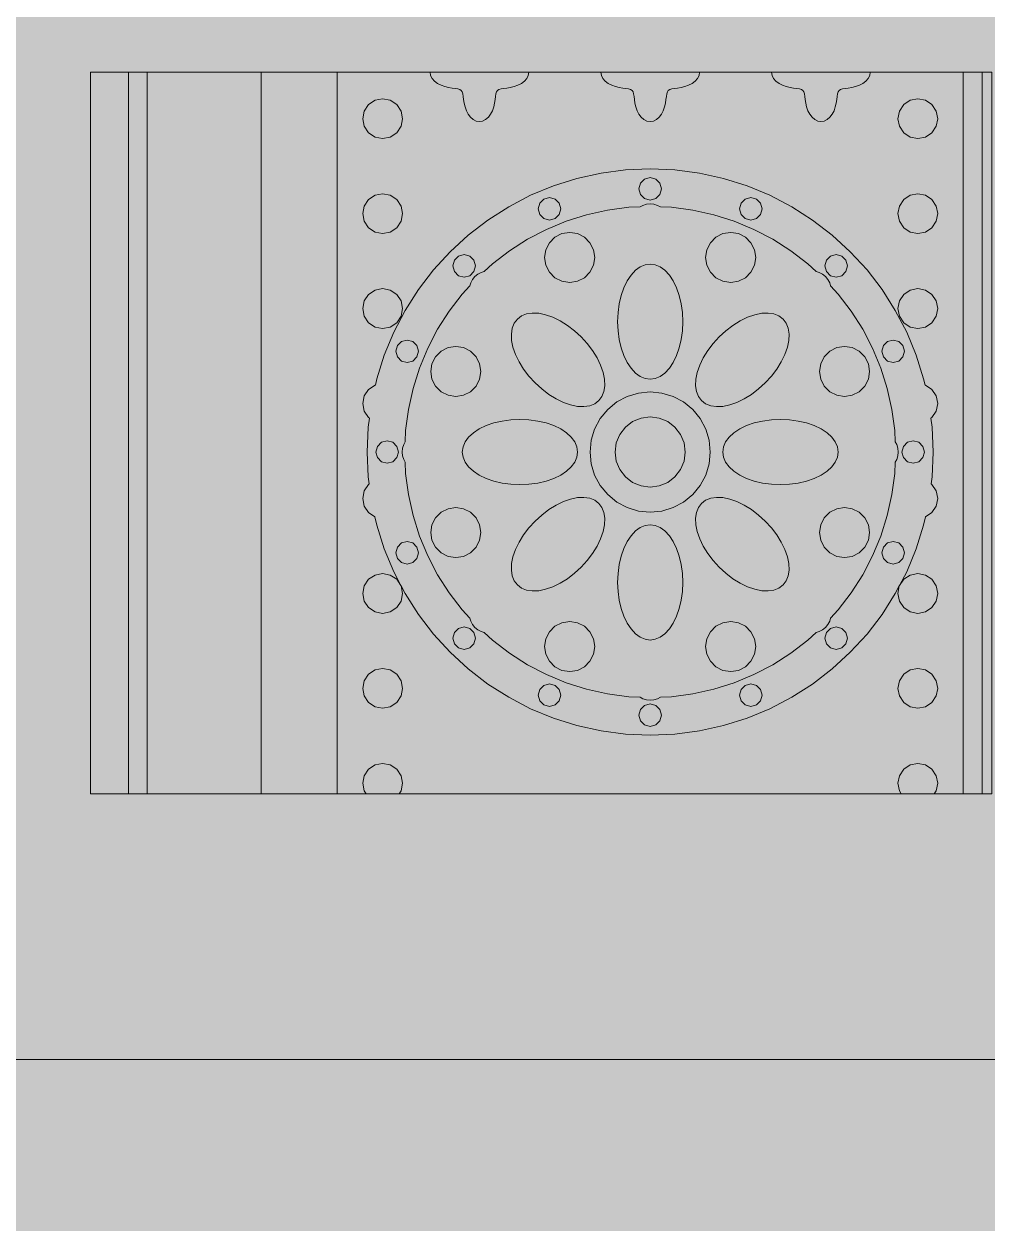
# Model space of a CAD drawing. Header units: millimetres. Extents: x -2412 to 16214, y -1176 to 12015.
# Drawn here: x 8695 to 9469, y 3486 to 4451 of the extents above; entities that cross this region are included whole.
import ezdxf

# ---------------------------------------------------------------- set-up
doc = ezdxf.new("R2010")
doc.units = ezdxf.units.MM
for name, color, linetype, lineweight, true_color in [('00_WHITE_BACKGROUND', 7, 'Continuous', 18, 0xffffff), ('01_STRUCTURE', 7, 'Continuous', 18, 0x000000), ('03_FRAMES_DOORS', 7, 'Continuous', 18, 0x000000), ('06_ORNAMENT', 7, 'Continuous', 18, 0x000000), ('07_RAILINGS', 7, 'Continuous', 18, 0x000000)]:
    doc.layers.add(name, color=color, linetype=linetype, lineweight=lineweight, true_color=true_color)

msp = doc.modelspace()

# ---------------------------------------------------------------- linework, layer by layer
at = {"layer": '00_WHITE_BACKGROUND', "lineweight": 18, "true_color": 0xffffff}
msp.add_solid([(-2412.2137, -1175.5725), (16213.7405, -1175.5725), (-2412.2137, 12015.2672), (16213.7405, 12015.2672)], dxfattribs=at)
at = {"layer": '01_STRUCTURE', "color": 7, "lineweight": 18, "true_color": 0x000000}
msp.add_lwpolyline([(8778.626, 4412.2137), (8748.0916, 4412.2137), (8748.0916, 3832.0611), (8778.626, 3832.0611), (8793.8931, 3832.0611), (8793.8931, 4412.2137)], dxfattribs=at)
at = {"layer": '03_FRAMES_DOORS', "color": 7, "lineweight": 18, "true_color": 0x000000}
for points in [[(8885.4962, 4412.2137), (8793.8931, 4412.2137)], [(8946.5649, 4412.2137), (8885.4962, 4412.2137)], [(8885.4962, 4412.2137), (8885.4962, 3832.0611)], [(9238.1679, 4412.2137), (9158.7786, 4412.2137), (9100.7634, 4412.2137), (9021.374, 4412.2137), (8946.5649, 4412.2137)], [(8946.5649, 4412.2137), (8946.5649, 3832.0611)], [(9450.3817, 4412.2137), (9375.5725, 4412.2137), (9296.1832, 4412.2137)], [(9400.4733, 3832.0611), (9427.0076, 3832.0611)]]:
    msp.add_lwpolyline(points, dxfattribs=at)
msp.add_lwpolyline([(9465.6489, 4412.2137), (9465.6489, 3832.0611), (9473.2824, 3832.0611), (9473.2824, 4412.2137)], close=True, dxfattribs=at)
at = {"layer": '06_ORNAMENT', "color": 7, "lineweight": 18, "true_color": 0x000000}
for points in [[(9021.374, 4412.2137), (9021.7863, 4409.6336), (9022.9771, 4407.2061), (9024.8702, 4405.0076), (9027.3282, 4403.1756), (9030.1679, 4401.7252), (9033.1908, 4400.6718), (9036.229, 4399.9542), (9039.0687, 4399.5115), (9041.5878, 4399.1908), (9043.6794, 4398.8702), (9045.313, 4398.3969), (9046.4733, 4397.6183), (9047.2519, 4396.458), (9047.7252, 4394.8244), (9048.0458, 4392.7328), (9048.3664, 4390.2137), (9048.8092, 4387.374), (9049.5267, 4384.3359), (9050.5802, 4381.313), (9052.0305, 4378.4733), (9053.8626, 4376.0153), (9056.0611, 4374.1221), (9058.4885, 4372.9313), (9061.0687, 4372.5191), (9063.6489, 4372.9313), (9066.0763, 4374.1221), (9068.2748, 4376.0153), (9070.1069, 4378.4733), (9071.5573, 4381.313), (9072.6107, 4384.3359), (9073.3282, 4387.374), (9073.771, 4390.2137), (9074.0916, 4392.7328), (9074.4122, 4394.8244), (9074.8855, 4396.458), (9075.6641, 4397.6183), (9076.8244, 4398.3969), (9078.458, 4398.8702), (9080.5496, 4399.1908), (9083.0687, 4399.5115), (9085.9084, 4399.9542), (9088.9466, 4400.6718), (9091.9695, 4401.7252), (9094.8092, 4403.1756), (9097.2672, 4405.0076), (9099.1603, 4407.2061), (9100.3511, 4409.6336), (9100.7634, 4412.2137)], [(9158.7786, 4412.2137), (9159.1908, 4409.6336), (9160.3817, 4407.2061), (9162.2748, 4405.0076), (9164.7328, 4403.1756), (9167.5725, 4401.7252), (9170.5954, 4400.6718), (9173.6336, 4399.9542), (9176.4733, 4399.5115), (9178.9924, 4399.1908), (9181.084, 4398.8702), (9182.7176, 4398.3969), (9183.8779, 4397.6183), (9184.6565, 4396.458), (9185.1298, 4394.8244), (9185.4504, 4392.7328), (9185.771, 4390.2137), (9186.2137, 4387.374), (9186.9313, 4384.3359), (9187.9847, 4381.313), (9189.4351, 4378.4733), (9191.2672, 4376.0153), (9193.4656, 4374.1221), (9195.8931, 4372.9313), (9198.4733, 4372.5191), (9201.0534, 4372.9313), (9203.4809, 4374.1221), (9205.6794, 4376.0153), (9207.5115, 4378.4733), (9208.9618, 4381.313), (9210.0153, 4384.3359), (9210.7328, 4387.374), (9211.1756, 4390.2137), (9211.4962, 4392.7328), (9211.8168, 4394.8244), (9212.2901, 4396.458), (9213.0687, 4397.6183), (9214.229, 4398.3969), (9215.8626, 4398.8702), (9217.9542, 4399.1908), (9220.4733, 4399.5115), (9223.313, 4399.9542), (9226.3511, 4400.6718), (9229.374, 4401.7252), (9232.2137, 4403.1756), (9234.6718, 4405.0076), (9236.5649, 4407.2061), (9237.7557, 4409.6336), (9238.1679, 4412.2137)], [(9296.1832, 4412.2137), (9296.5954, 4409.6336), (9297.7863, 4407.2061), (9299.6794, 4405.0076), (9302.1374, 4403.1756), (9304.9771, 4401.7252), (9308, 4400.6718), (9311.0382, 4399.9542), (9313.8779, 4399.5115), (9316.3969, 4399.1908), (9318.4885, 4398.8702), (9320.1221, 4398.3969), (9321.2824, 4397.6183), (9322.0611, 4396.458), (9322.5344, 4394.8244), (9322.855, 4392.7328), (9323.1756, 4390.2137), (9323.6183, 4387.374), (9324.3359, 4384.3359), (9325.3893, 4381.313), (9326.8397, 4378.4733), (9328.6718, 4376.0153), (9330.8702, 4374.1221), (9333.2977, 4372.9313), (9335.8779, 4372.5191), (9338.458, 4372.9313), (9340.8855, 4374.1221), (9343.084, 4376.0153), (9344.916, 4378.4733), (9346.3664, 4381.313), (9347.4198, 4384.3359), (9348.1374, 4387.374), (9348.5802, 4390.2137), (9348.9008, 4392.7328), (9349.2214, 4394.8244), (9349.6947, 4396.458), (9350.4733, 4397.6183), (9351.6336, 4398.3969), (9353.2672, 4398.8702), (9355.3588, 4399.1908), (9357.8779, 4399.5115), (9360.7176, 4399.9542), (9363.7557, 4400.6718), (9366.7786, 4401.7252), (9369.6183, 4403.1756), (9372.0763, 4405.0076), (9373.9695, 4407.2061), (9375.1603, 4409.6336), (9375.5725, 4412.2137)], [(9399.1298, 3999.6031), (9404.855, 4010.626), (9412.458, 4028.9771), (9418.4427, 4047.9237), (9419.9542, 4054.7634), (9425.0687, 4058.1832), (9428.5496, 4063.3893), (9429.771, 4069.5115), (9428.5496, 4075.6489), (9425.0687, 4080.855), (9424.5649, 4081.1908), (9425.3282, 4087.0229), (9426.1985, 4106.8702), (9425.3282, 4126.7176), (9424.3664, 4134.0458), (9425.0687, 4134.5191), (9428.5496, 4139.7252), (9429.771, 4145.8473), (9428.5496, 4151.9847), (9425.0687, 4157.1908), (9419.8779, 4160.6565), (9419.5725, 4160.7176), (9418.4427, 4165.8168), (9412.458, 4184.7634), (9404.855, 4203.1145), (9395.6947, 4220.7328), (9385.0076, 4237.4809), (9372.916, 4253.2519), (9359.4962, 4267.8931), (9344.855, 4281.313), (9329.084, 4293.4046), (9312.3359, 4304.0916), (9294.7176, 4313.2519), (9276.3664, 4320.855), (9257.4198, 4326.8397), (9238.0153, 4331.1298), (9218.3206, 4333.7252), (9198.4733, 4334.5954), (9178.626, 4333.7252), (9158.9313, 4331.1298), (9139.5267, 4326.8397), (9120.5802, 4320.855), (9102.229, 4313.2519), (9084.6107, 4304.0916), (9067.8626, 4293.4046), (9052.0916, 4281.313), (9037.4504, 4267.8931), (9024.0305, 4253.2519), (9011.9389, 4237.4809), (9001.2519, 4220.7328), (8992.0916, 4203.1145), (8984.4885, 4184.7634), (8978.5038, 4165.8168), (8977.374, 4160.7176), (8977.0687, 4160.6565), (8971.8779, 4157.1908), (8968.3969, 4151.9847), (8967.1756, 4145.8473), (8968.3969, 4139.7252), (8971.8779, 4134.5191), (8972.5802, 4134.0458), (8971.6183, 4126.7176), (8970.7481, 4106.8702), (8971.6183, 4087.0229), (8972.3817, 4081.1908), (8971.8779, 4080.855), (8968.3969, 4075.6489), (8967.1756, 4069.5115), (8968.3969, 4063.3893), (8971.8779, 4058.1832), (8976.9924, 4054.7634), (8978.5038, 4047.9237), (8984.4885, 4028.9771), (8992.0916, 4010.626), (8997.8168, 3999.6031)], [(8997.8168, 3999.6031), (8994.5344, 4004.5191), (8989.3435, 4007.9847), (8983.2061, 4009.2061), (8977.0687, 4007.9847), (8971.8779, 4004.5191), (8968.3969, 3999.313), (8967.1756, 3993.1756), (8968.3969, 3987.0534), (8971.8779, 3981.8473), (8977.0687, 3978.3664), (8983.2061, 3977.145), (8989.3435, 3978.3664), (8994.5344, 3981.8473), (8998.0153, 3987.0534), (8999.2366, 3993.1756), (8998.0458, 3999.1756)], [(9398.9008, 3999.1756), (9397.7099, 3993.1756), (9398.9313, 3987.0534), (9402.4122, 3981.8473), (9407.6031, 3978.3664), (9413.7405, 3977.145), (9419.8779, 3978.3664), (9425.0687, 3981.8473), (9428.5496, 3987.0534), (9429.771, 3993.1756), (9428.5496, 3999.313), (9425.0687, 4004.5191), (9419.8779, 4007.9847), (9413.7405, 4009.2061), (9407.6031, 4007.9847), (9402.4122, 4004.5191), (9399.1298, 3999.6031)], [(8998.0458, 3999.1756), (8998.0153, 3999.313), (8997.8168, 3999.6031)], [(8997.8168, 3999.6031), (8998.0458, 3999.1756)], [(8998.0458, 3999.1756), (9001.2519, 3993.0076), (9011.9389, 3976.2595), (9024.0305, 3960.4885), (9037.4504, 3945.8473), (9052.0916, 3932.4275), (9067.8626, 3920.3359), (9084.6107, 3909.6489), (9102.229, 3900.4885), (9120.5802, 3892.8855), (9139.5267, 3886.9008), (9158.9313, 3882.6107), (9178.626, 3880.0153), (9198.4733, 3879.145), (9218.3206, 3880.0153), (9238.0153, 3882.6107), (9257.4198, 3886.9008), (9276.3664, 3892.8855), (9294.7176, 3900.4885), (9312.3359, 3909.6489), (9329.084, 3920.3359), (9344.855, 3932.4275), (9359.4962, 3945.8473), (9372.916, 3960.4885), (9385.0076, 3976.2595), (9395.6947, 3993.0076), (9398.9008, 3999.1756)], [(9399.1298, 3999.6031), (9398.9313, 3999.313), (9398.9008, 3999.1756)], [(9398.9008, 3999.1756), (9399.1298, 3999.6031)], [(8996.4733, 3832.0611), (8998.0153, 3834.3817), (8999.2366, 3840.5038), (8998.0153, 3846.6412), (8994.5344, 3851.8473), (8989.3435, 3855.313), (8983.2061, 3856.5344), (8977.0687, 3855.313), (8971.8779, 3851.8473), (8968.3969, 3846.6412), (8967.1756, 3840.5038), (8968.3969, 3834.3817), (8969.9389, 3832.0611)], [(9427.0076, 3832.0611), (9428.5496, 3834.3817), (9429.771, 3840.5038), (9428.5496, 3846.6412), (9425.0687, 3851.8473), (9419.8779, 3855.313), (9413.7405, 3856.5344), (9407.6031, 3855.313), (9402.4122, 3851.8473), (9398.9313, 3846.6412), (9397.7099, 3840.5038), (9398.9313, 3834.3817), (9400.4733, 3832.0611)]]:
    msp.add_lwpolyline(points, dxfattribs=at)
for points in [[(8967.1756, 4374.855), (8968.3969, 4368.7328), (8971.8779, 4363.5267), (8977.0687, 4360.0458), (8983.2061, 4358.8244), (8989.3435, 4360.0458), (8994.5344, 4363.5267), (8998.0153, 4368.7328), (8999.2366, 4374.855), (8998.0153, 4380.9924), (8994.5344, 4386.1985), (8989.3435, 4389.6641), (8983.2061, 4390.8855), (8977.0687, 4389.6641), (8971.8779, 4386.1985), (8968.3969, 4380.9924)], [(9397.7099, 4374.855), (9398.9313, 4368.7328), (9402.4122, 4363.5267), (9407.6031, 4360.0458), (9413.7405, 4358.8244), (9419.8779, 4360.0458), (9425.0687, 4363.5267), (9428.5496, 4368.7328), (9429.771, 4374.855), (9428.5496, 4380.9924), (9425.0687, 4386.1985), (9419.8779, 4389.6641), (9413.7405, 4390.8855), (9407.6031, 4389.6641), (9402.4122, 4386.1985), (9398.9313, 4380.9924)], [(9189.4046, 4318.4733), (9190.626, 4313.9389), (9193.9389, 4310.626), (9198.4733, 4309.4046), (9203.0076, 4310.626), (9206.3206, 4313.9389), (9207.542, 4318.4733), (9206.3206, 4323.0076), (9203.0076, 4326.3206), (9198.4733, 4327.542), (9193.9389, 4326.3206), (9190.626, 4323.0076)], [(8967.1756, 4298.5191), (8968.3969, 4292.3969), (8971.8779, 4287.1908), (8977.0687, 4283.7099), (8983.2061, 4282.4885), (8989.3435, 4283.7099), (8994.5344, 4287.1908), (8998.0153, 4292.3969), (8999.2366, 4298.5191), (8998.0153, 4304.6565), (8994.5344, 4309.8626), (8989.3435, 4313.3282), (8983.2061, 4314.5496), (8977.0687, 4313.3282), (8971.8779, 4309.8626), (8968.3969, 4304.6565)], [(9397.7099, 4298.5191), (9398.9313, 4292.3969), (9402.4122, 4287.1908), (9407.6031, 4283.7099), (9413.7405, 4282.4885), (9419.8779, 4283.7099), (9425.0687, 4287.1908), (9428.5496, 4292.3969), (9429.771, 4298.5191), (9428.5496, 4304.6565), (9425.0687, 4309.8626), (9419.8779, 4313.3282), (9413.7405, 4314.5496), (9407.6031, 4313.3282), (9402.4122, 4309.8626), (9398.9313, 4304.6565)], [(8998.9618, 4106.8702), (8999.2672, 4103.8779), (9000.1527, 4100.9466), (9001.3282, 4098.687), (9001.7252, 4089.6641), (9003.9847, 4072.5802), (9007.7099, 4055.7557), (9012.8855, 4039.3282), (9019.4809, 4023.4046), (9027.4351, 4008.1221), (9036.687, 3993.5878), (9047.1756, 3979.9237), (9053.2824, 3973.2672), (9054.0458, 3970.8092), (9055.4962, 3968.1221), (9057.4046, 3965.8015), (9059.7252, 3963.8931), (9062.4122, 3962.4427), (9064.8702, 3961.6794), (9071.5267, 3955.5725), (9085.1908, 3945.084), (9099.7252, 3935.8321), (9115.0076, 3927.8779), (9130.9313, 3921.2824), (9147.3588, 3916.1069), (9164.1832, 3912.3817), (9181.2672, 3910.1221), (9190.2901, 3909.7252), (9192.5496, 3908.5496), (9195.4809, 3907.6489), (9198.4733, 3907.3588), (9201.4656, 3907.6489), (9204.3969, 3908.5496), (9206.6565, 3909.7252), (9215.6794, 3910.1221), (9232.7634, 3912.3817), (9249.5878, 3916.1069), (9266.0153, 3921.2824), (9281.9389, 3927.8779), (9297.2214, 3935.8321), (9311.7557, 3945.084), (9325.4198, 3955.5725), (9332.0763, 3961.6794), (9334.5344, 3962.4427), (9337.2214, 3963.8931), (9339.542, 3965.8015), (9341.4504, 3968.1221), (9342.9008, 3970.8092), (9343.6641, 3973.2672), (9349.771, 3979.9237), (9360.2595, 3993.5878), (9369.5115, 4008.1221), (9377.4656, 4023.4046), (9384.0611, 4039.3282), (9389.2366, 4055.7557), (9392.9618, 4072.5802), (9395.2214, 4089.6641), (9395.6183, 4098.687), (9396.7939, 4100.9466), (9397.6947, 4103.8779), (9397.9847, 4106.8702), (9397.6947, 4109.8626), (9396.7939, 4112.7939), (9395.6183, 4115.0534), (9395.2214, 4124.0763), (9392.9618, 4141.1603), (9389.2366, 4157.9847), (9384.0611, 4174.4122), (9377.4656, 4190.3359), (9369.5115, 4205.6183), (9360.2595, 4220.1527), (9349.771, 4233.8168), (9343.6641, 4240.4733), (9342.9008, 4242.9313), (9341.4504, 4245.6183), (9339.542, 4247.9389), (9337.2214, 4249.8473), (9334.5344, 4251.2977), (9332.0763, 4252.0611), (9325.4198, 4258.1679), (9311.7557, 4268.6565), (9297.2214, 4277.9084), (9281.9389, 4285.8626), (9266.0153, 4292.458), (9249.5878, 4297.6336), (9232.7634, 4301.3588), (9215.6794, 4303.6183), (9206.6565, 4304.0153), (9204.3969, 4305.1908), (9201.4656, 4306.0763), (9198.4733, 4306.3817), (9195.4809, 4306.0763), (9192.5496, 4305.1908), (9190.2901, 4304.0153), (9181.2672, 4303.6183), (9164.1832, 4301.3588), (9147.3588, 4297.6336), (9130.9313, 4292.458), (9115.0076, 4285.8626), (9099.7252, 4277.9084), (9085.1908, 4268.6565), (9071.5267, 4258.1679), (9064.8702, 4252.0611), (9062.4122, 4251.2977), (9059.7252, 4249.8473), (9057.4046, 4247.9389), (9055.4962, 4245.6183), (9054.0458, 4242.9313), (9053.2824, 4240.4733), (9047.1756, 4233.8168), (9036.687, 4220.1527), (9027.4351, 4205.6183), (9019.4809, 4190.3359), (9012.8855, 4174.4122), (9007.7099, 4157.9847), (9003.9847, 4141.1603), (9001.7252, 4124.0763), (9001.3282, 4115.0534), (9000.1527, 4112.7939), (8999.2672, 4109.8626)], [(9108.4275, 4302.3664), (9109.6489, 4297.8321), (9112.9618, 4294.5191), (9117.4962, 4293.2977), (9122.0305, 4294.5191), (9125.3435, 4297.8321), (9126.5649, 4302.3664), (9125.3435, 4306.9008), (9122.0305, 4310.2137), (9117.4962, 4311.4351), (9112.9618, 4310.2137), (9109.6489, 4306.9008)], [(9270.3817, 4302.3664), (9271.6031, 4297.8321), (9274.916, 4294.5191), (9279.4504, 4293.2977), (9283.9847, 4294.5191), (9287.2977, 4297.8321), (9288.5191, 4302.3664), (9287.2977, 4306.9008), (9283.9847, 4310.2137), (9279.4504, 4311.4351), (9274.916, 4310.2137), (9271.6031, 4306.9008)], [(9113.542, 4263.2672), (9114.5191, 4257.0382), (9117.3893, 4251.4198), (9121.8473, 4246.9618), (9127.4656, 4244.1069), (9133.6947, 4243.1145), (9139.9237, 4244.1069), (9145.542, 4246.9618), (9150, 4251.4198), (9152.855, 4257.0382), (9153.8473, 4263.2672), (9152.855, 4269.4962), (9150, 4275.1145), (9145.542, 4279.5725), (9139.9237, 4282.4275), (9133.6947, 4283.4198), (9127.4656, 4282.4275), (9121.8473, 4279.5725), (9117.3893, 4275.1145), (9114.5191, 4269.4962)], [(9243.0992, 4263.2672), (9244.0916, 4257.0382), (9246.9466, 4251.4198), (9251.4046, 4246.9618), (9257.0229, 4244.1069), (9263.2519, 4243.1145), (9269.4809, 4244.1069), (9275.0992, 4246.9618), (9279.5573, 4251.4198), (9282.4275, 4257.0382), (9283.4046, 4263.2672), (9282.4275, 4269.4962), (9279.5573, 4275.1145), (9275.0992, 4279.5725), (9269.4809, 4282.4275), (9263.2519, 4283.4198), (9257.0229, 4282.4275), (9251.4046, 4279.5725), (9246.9466, 4275.1145), (9244.0916, 4269.4962)], [(9039.7863, 4256.4885), (9040.9924, 4251.9542), (9044.3206, 4248.6412), (9048.855, 4247.4198), (9053.3893, 4248.6412), (9056.7023, 4251.9542), (9057.9237, 4256.4885), (9056.7023, 4261.0229), (9053.3893, 4264.3511), (9048.855, 4265.5573), (9044.3206, 4264.3511), (9040.9924, 4261.0229)], [(9339.0382, 4256.4885), (9340.2443, 4251.9542), (9343.5725, 4248.6412), (9348.1069, 4247.4198), (9352.6412, 4248.6412), (9355.9542, 4251.9542), (9357.1756, 4256.4885), (9355.9542, 4261.0229), (9352.6412, 4264.3511), (9348.1069, 4265.5573), (9343.5725, 4264.3511), (9340.2443, 4261.0229)], [(9172.2748, 4211.6641), (9172.5954, 4204.4122), (9173.5573, 4197.3435), (9175.1298, 4190.626), (9177.2824, 4184.4122), (9179.9542, 4178.8855), (9183.0687, 4174.1679), (9186.5802, 4170.3664), (9190.3817, 4167.5878), (9194.3817, 4165.8779), (9198.4733, 4165.313), (9202.5649, 4165.8779), (9206.5649, 4167.5878), (9210.3664, 4170.3664), (9213.8779, 4174.1679), (9216.9924, 4178.8855), (9219.6641, 4184.4122), (9221.8168, 4190.626), (9223.3893, 4197.3435), (9224.3511, 4204.4122), (9224.6718, 4211.6641), (9224.3511, 4218.916), (9223.3893, 4225.9847), (9221.8168, 4232.7023), (9219.6641, 4238.916), (9216.9924, 4244.4427), (9213.8779, 4249.1603), (9210.3664, 4252.9618), (9206.5649, 4255.7405), (9202.5649, 4257.4504), (9198.4733, 4258.0153), (9194.3817, 4257.4504), (9190.3817, 4255.7405), (9186.5802, 4252.9618), (9183.0687, 4249.1603), (9179.9542, 4244.4427), (9177.2824, 4238.916), (9175.1298, 4232.7023), (9173.5573, 4225.9847), (9172.5954, 4218.916)], [(8967.1756, 4222.1832), (8968.3969, 4216.0611), (8971.8779, 4210.855), (8977.0687, 4207.374), (8983.2061, 4206.1527), (8989.3435, 4207.374), (8994.5344, 4210.855), (8998.0153, 4216.0611), (8999.2366, 4222.1832), (8998.0153, 4228.3206), (8994.5344, 4233.5267), (8989.3435, 4236.9924), (8983.2061, 4238.2137), (8977.0687, 4236.9924), (8971.8779, 4233.5267), (8968.3969, 4228.3206)], [(9397.7099, 4222.1832), (9398.9313, 4216.0611), (9402.4122, 4210.855), (9407.6031, 4207.374), (9413.7405, 4206.1527), (9419.8779, 4207.374), (9425.0687, 4210.855), (9428.5496, 4216.0611), (9429.771, 4222.1832), (9428.5496, 4228.3206), (9425.0687, 4233.5267), (9419.8779, 4236.9924), (9413.7405, 4238.2137), (9407.6031, 4236.9924), (9402.4122, 4233.5267), (9398.9313, 4228.3206)], [(9086.7634, 4201.7557), (9086.9618, 4196.5954), (9088.0916, 4191.0534), (9090.1221, 4185.2519), (9092.9924, 4179.3435), (9096.626, 4173.4809), (9100.9466, 4167.8015), (9105.8473, 4162.4427), (9111.2061, 4157.542), (9116.8855, 4153.2214), (9122.7481, 4149.5878), (9128.6565, 4146.7176), (9134.4427, 4144.7023), (9140, 4143.5725), (9145.1603, 4143.3588), (9149.8168, 4144.0763), (9153.8473, 4145.6947), (9157.145, 4148.1985), (9159.6489, 4151.4962), (9161.2672, 4155.5267), (9161.9847, 4160.1832), (9161.771, 4165.3435), (9160.6412, 4170.9008), (9158.626, 4176.687), (9155.7557, 4182.5954), (9152.1221, 4188.458), (9147.8015, 4194.1374), (9142.9008, 4199.4962), (9137.542, 4204.3969), (9131.8626, 4208.7176), (9126, 4212.3511), (9120.0916, 4215.2214), (9114.2901, 4217.2519), (9108.7481, 4218.3817), (9103.5878, 4218.5802), (9098.9313, 4217.8626), (9094.9008, 4216.2443), (9091.6031, 4213.7405), (9089.0992, 4210.4427), (9087.4809, 4206.4122)], [(9234.9618, 4160.1832), (9235.6794, 4155.5267), (9237.2977, 4151.4962), (9239.8015, 4148.1985), (9243.0992, 4145.6947), (9247.1298, 4144.0763), (9251.7863, 4143.3588), (9256.9466, 4143.5725), (9262.5038, 4144.7023), (9268.2901, 4146.7176), (9274.1985, 4149.5878), (9280.0611, 4153.2214), (9285.7405, 4157.542), (9291.0992, 4162.4427), (9296, 4167.8015), (9300.3206, 4173.4809), (9303.9542, 4179.3435), (9306.8244, 4185.2519), (9308.855, 4191.0534), (9309.9847, 4196.5954), (9310.1832, 4201.7557), (9309.4656, 4206.4122), (9307.8473, 4210.4427), (9305.3435, 4213.7405), (9302.0458, 4216.2443), (9298.0153, 4217.8626), (9293.374, 4218.5802), (9288.1985, 4218.3817), (9282.6565, 4217.2519), (9276.855, 4215.2214), (9270.9466, 4212.3511), (9265.084, 4208.7176), (9259.4046, 4204.3969), (9254.0458, 4199.4962), (9249.145, 4194.1374), (9244.8244, 4188.458), (9241.1908, 4182.5954), (9238.3206, 4176.687), (9236.3053, 4170.9008), (9235.1756, 4165.3435)], [(8993.9084, 4187.8473), (8995.1298, 4183.313), (8998.4427, 4180), (9002.9771, 4178.7786), (9007.5115, 4180), (9010.8244, 4183.313), (9012.0458, 4187.8473), (9010.8244, 4192.3817), (9007.5115, 4195.6947), (9002.9771, 4196.916), (8998.4427, 4195.6947), (8995.1298, 4192.3817)], [(9021.9237, 4171.6489), (9022.916, 4165.4198), (9025.771, 4159.8015), (9030.229, 4155.3435), (9035.8473, 4152.4885), (9042.0763, 4151.4962), (9048.3053, 4152.4885), (9053.9237, 4155.3435), (9058.3817, 4159.8015), (9061.2366, 4165.4198), (9062.229, 4171.6489), (9061.2366, 4177.8779), (9058.3817, 4183.4962), (9053.9237, 4187.9542), (9048.3053, 4190.8244), (9042.0763, 4191.8015), (9035.8473, 4190.8244), (9030.229, 4187.9542), (9025.771, 4183.4962), (9022.916, 4177.8779)], [(9334.7176, 4171.6489), (9335.7099, 4165.4198), (9338.5649, 4159.8015), (9343.0229, 4155.3435), (9348.6412, 4152.4885), (9354.8702, 4151.4962), (9361.0992, 4152.4885), (9366.7176, 4155.3435), (9371.1756, 4159.8015), (9374.0305, 4165.4198), (9375.0229, 4171.6489), (9374.0305, 4177.8779), (9371.1756, 4183.4962), (9366.7176, 4187.9542), (9361.0992, 4190.8244), (9354.8702, 4191.8015), (9348.6412, 4190.8244), (9343.0229, 4187.9542), (9338.5649, 4183.4962), (9335.7099, 4177.8779)], [(9384.9008, 4187.8473), (9386.1221, 4183.313), (9389.4351, 4180), (9393.9695, 4178.7786), (9398.5038, 4180), (9401.8168, 4183.313), (9403.0382, 4187.8473), (9401.8168, 4192.3817), (9398.5038, 4195.6947), (9393.9695, 4196.916), (9389.4351, 4195.6947), (9386.1221, 4192.3817)], [(9150.1069, 4106.8702), (9151.0382, 4097.4351), (9153.7863, 4088.3664), (9158.2595, 4080), (9164.2748, 4072.6718), (9171.6031, 4066.6565), (9179.9695, 4062.1832), (9189.0382, 4059.4351), (9198.4733, 4058.5038), (9207.9084, 4059.4351), (9216.9771, 4062.1832), (9225.3435, 4066.6565), (9232.6718, 4072.6718), (9238.687, 4080), (9243.1603, 4088.3664), (9245.9084, 4097.4351), (9246.8397, 4106.8702), (9245.9084, 4116.3053), (9243.1603, 4125.374), (9238.687, 4133.7405), (9232.6718, 4141.0687), (9225.3435, 4147.084), (9216.9771, 4151.5573), (9207.9084, 4154.3053), (9198.4733, 4155.2366), (9189.0382, 4154.3053), (9179.9695, 4151.5573), (9171.6031, 4147.084), (9164.2748, 4141.0687), (9158.2595, 4133.7405), (9153.7863, 4125.374), (9151.0382, 4116.3053)], [(9047.3282, 4106.8702), (9047.8931, 4102.7786), (9049.6031, 4098.7786), (9052.3817, 4094.9771), (9056.1832, 4091.4656), (9060.9008, 4088.3511), (9066.4275, 4085.6794), (9072.6412, 4083.5267), (9079.3588, 4081.9542), (9086.4275, 4080.9924), (9093.6794, 4080.6718), (9100.9313, 4080.9924), (9108, 4081.9542), (9114.7176, 4083.5267), (9120.9313, 4085.6794), (9126.458, 4088.3511), (9131.1756, 4091.4656), (9134.9771, 4094.9771), (9137.7557, 4098.7786), (9139.4656, 4102.7786), (9140.0305, 4106.8702), (9139.4656, 4110.9618), (9137.7557, 4114.9618), (9134.9771, 4118.7634), (9131.1756, 4122.2748), (9126.458, 4125.3893), (9120.9313, 4128.0611), (9114.7176, 4130.2137), (9108, 4131.7863), (9100.9313, 4132.7481), (9093.6794, 4133.0687), (9086.4275, 4132.7481), (9079.3588, 4131.7863), (9072.6412, 4130.2137), (9066.4275, 4128.0611), (9060.9008, 4125.3893), (9056.1832, 4122.2748), (9052.3817, 4118.7634), (9049.6031, 4114.9618), (9047.8931, 4110.9618)], [(9170.2595, 4106.8702), (9171.2214, 4099.5725), (9174.0458, 4092.7634), (9178.5191, 4086.916), (9184.3664, 4082.4427), (9191.1756, 4079.6183), (9198.4733, 4078.6565), (9205.771, 4079.6183), (9212.5802, 4082.4427), (9218.4275, 4086.916), (9222.9008, 4092.7634), (9225.7252, 4099.5725), (9226.687, 4106.8702), (9225.7252, 4114.1679), (9222.9008, 4120.9771), (9218.4275, 4126.8244), (9212.5802, 4131.2977), (9205.771, 4134.1221), (9198.4733, 4135.084), (9191.1756, 4134.1221), (9184.3664, 4131.2977), (9178.5191, 4126.8244), (9174.0458, 4120.9771), (9171.2214, 4114.1679)], [(9256.916, 4106.8702), (9257.4809, 4102.7786), (9259.1908, 4098.7786), (9261.9695, 4094.9771), (9265.771, 4091.4656), (9270.4885, 4088.3511), (9276.0153, 4085.6794), (9282.229, 4083.5267), (9288.9466, 4081.9542), (9296.0153, 4080.9924), (9303.2672, 4080.6718), (9310.5191, 4080.9924), (9317.5878, 4081.9542), (9324.3053, 4083.5267), (9330.5191, 4085.6794), (9336.0458, 4088.3511), (9340.7634, 4091.4656), (9344.5649, 4094.9771), (9347.3435, 4098.7786), (9349.0534, 4102.7786), (9349.6183, 4106.8702), (9349.0534, 4110.9618), (9347.3435, 4114.9618), (9344.5649, 4118.7634), (9340.7634, 4122.2748), (9336.0458, 4125.3893), (9330.5191, 4128.0611), (9324.3053, 4130.2137), (9317.5878, 4131.7863), (9310.5191, 4132.7481), (9303.2672, 4133.0687), (9296.0153, 4132.7481), (9288.9466, 4131.7863), (9282.229, 4130.2137), (9276.0153, 4128.0611), (9270.4885, 4125.3893), (9265.771, 4122.2748), (9261.9695, 4118.7634), (9259.1908, 4114.9618), (9257.4809, 4110.9618)], [(8977.8015, 4106.8702), (8979.0229, 4102.3359), (8982.3359, 4099.0229), (8986.8702, 4097.8015), (8991.4046, 4099.0229), (8994.7176, 4102.3359), (8995.9389, 4106.8702), (8994.7176, 4111.4046), (8991.4046, 4114.7176), (8986.8702, 4115.9389), (8982.3359, 4114.7176), (8979.0229, 4111.4046)], [(9401.0076, 4106.8702), (9402.229, 4102.3359), (9405.542, 4099.0229), (9410.0763, 4097.8015), (9414.6107, 4099.0229), (9417.9237, 4102.3359), (9419.145, 4106.8702), (9417.9237, 4111.4046), (9414.6107, 4114.7176), (9410.0763, 4115.9389), (9405.542, 4114.7176), (9402.229, 4111.4046)], [(9021.9237, 4042.0916), (9022.916, 4035.8626), (9025.771, 4030.2443), (9030.229, 4025.7863), (9035.8473, 4022.916), (9042.0763, 4021.9389), (9048.3053, 4022.916), (9053.9237, 4025.7863), (9058.3817, 4030.2443), (9061.2366, 4035.8626), (9062.229, 4042.0916), (9061.2366, 4048.3206), (9058.3817, 4053.9389), (9053.9237, 4058.3969), (9048.3053, 4061.2519), (9042.0763, 4062.2443), (9035.8473, 4061.2519), (9030.229, 4058.3969), (9025.771, 4053.9389), (9022.916, 4048.3206)], [(9086.7634, 4011.9695), (9087.4809, 4007.3282), (9089.0992, 4003.2977), (9091.6031, 4000), (9094.9008, 3997.4962), (9098.9313, 3995.8779), (9103.5878, 3995.1603), (9108.7481, 3995.3588), (9114.2901, 3996.4885), (9120.0916, 3998.5191), (9126, 4001.3893), (9131.8626, 4005.0229), (9137.542, 4009.3435), (9142.9008, 4014.2443), (9147.8015, 4019.6031), (9152.1221, 4025.2824), (9155.7557, 4031.145), (9158.626, 4037.0534), (9160.6412, 4042.8397), (9161.771, 4048.3969), (9161.9847, 4053.5573), (9161.2672, 4058.2137), (9159.6489, 4062.2443), (9157.145, 4065.542), (9153.8473, 4068.0458), (9149.8168, 4069.6641), (9145.1603, 4070.3817), (9140, 4070.1679), (9134.4427, 4069.0382), (9128.6565, 4067.0229), (9122.7481, 4064.1527), (9116.8855, 4060.5191), (9111.2061, 4056.1985), (9105.8473, 4051.2977), (9100.9466, 4045.9389), (9096.626, 4040.2595), (9092.9924, 4034.3969), (9090.1221, 4028.4885), (9088.0916, 4022.687), (9086.9618, 4017.145)], [(9234.9618, 4053.5573), (9235.1756, 4048.3969), (9236.3053, 4042.8397), (9238.3206, 4037.0534), (9241.1908, 4031.145), (9244.8244, 4025.2824), (9249.145, 4019.6031), (9254.0458, 4014.2443), (9259.4046, 4009.3435), (9265.084, 4005.0229), (9270.9466, 4001.3893), (9276.855, 3998.5191), (9282.6565, 3996.4885), (9288.1985, 3995.3588), (9293.374, 3995.1603), (9298.0153, 3995.8779), (9302.0458, 3997.4962), (9305.3435, 4000), (9307.8473, 4003.2977), (9309.4656, 4007.3282), (9310.1832, 4011.9695), (9309.9847, 4017.145), (9308.855, 4022.687), (9306.8244, 4028.4885), (9303.9542, 4034.3969), (9300.3206, 4040.2595), (9296, 4045.9389), (9291.0992, 4051.2977), (9285.7405, 4056.1985), (9280.0611, 4060.5191), (9274.1985, 4064.1527), (9268.2901, 4067.0229), (9262.5038, 4069.0382), (9256.9466, 4070.1679), (9251.7863, 4070.3817), (9247.1298, 4069.6641), (9243.0992, 4068.0458), (9239.8015, 4065.542), (9237.2977, 4062.2443), (9235.6794, 4058.2137)], [(9334.7176, 4042.0916), (9335.7099, 4035.8626), (9338.5649, 4030.2443), (9343.0229, 4025.7863), (9348.6412, 4022.916), (9354.8702, 4021.9389), (9361.0992, 4022.916), (9366.7176, 4025.7863), (9371.1756, 4030.2443), (9374.0305, 4035.8626), (9375.0229, 4042.0916), (9374.0305, 4048.3206), (9371.1756, 4053.9389), (9366.7176, 4058.3969), (9361.0992, 4061.2519), (9354.8702, 4062.2443), (9348.6412, 4061.2519), (9343.0229, 4058.3969), (9338.5649, 4053.9389), (9335.7099, 4048.3206)], [(9172.2748, 4002.0763), (9172.5954, 3994.8244), (9173.5573, 3987.7557), (9175.1298, 3981.0382), (9177.2824, 3974.8244), (9179.9542, 3969.2977), (9183.0687, 3964.5802), (9186.5802, 3960.7786), (9190.3817, 3958), (9194.3817, 3956.2901), (9198.4733, 3955.7252), (9202.5649, 3956.2901), (9206.5649, 3958), (9210.3664, 3960.7786), (9213.8779, 3964.5802), (9216.9924, 3969.2977), (9219.6641, 3974.8244), (9221.8168, 3981.0382), (9223.3893, 3987.7557), (9224.3511, 3994.8244), (9224.6718, 4002.0763), (9224.3511, 4009.3282), (9223.3893, 4016.3969), (9221.8168, 4023.1145), (9219.6641, 4029.3282), (9216.9924, 4034.855), (9213.8779, 4039.5725), (9210.3664, 4043.374), (9206.5649, 4046.1527), (9202.5649, 4047.8626), (9198.4733, 4048.4275), (9194.3817, 4047.8626), (9190.3817, 4046.1527), (9186.5802, 4043.374), (9183.0687, 4039.5725), (9179.9542, 4034.855), (9177.2824, 4029.3282), (9175.1298, 4023.1145), (9173.5573, 4016.3969), (9172.5954, 4009.3282)], [(8993.9084, 4025.8931), (8995.1298, 4021.3588), (8998.4427, 4018.0458), (9002.9771, 4016.8244), (9007.5115, 4018.0458), (9010.8244, 4021.3588), (9012.0458, 4025.8931), (9010.8244, 4030.4275), (9007.5115, 4033.7405), (9002.9771, 4034.9618), (8998.4427, 4033.7405), (8995.1298, 4030.4275)], [(9384.9008, 4025.8931), (9386.1221, 4021.3588), (9389.4351, 4018.0458), (9393.9695, 4016.8244), (9398.5038, 4018.0458), (9401.8168, 4021.3588), (9403.0382, 4025.8931), (9401.8168, 4030.4275), (9398.5038, 4033.7405), (9393.9695, 4034.9618), (9389.4351, 4033.7405), (9386.1221, 4030.4275)], [(9039.7863, 3957.2366), (9040.9924, 3952.7176), (9044.3206, 3949.3893), (9048.855, 3948.1679), (9053.3893, 3949.3893), (9056.7023, 3952.7176), (9057.9237, 3957.2366), (9056.7023, 3961.771), (9053.3893, 3965.0992), (9048.855, 3966.3053), (9044.3206, 3965.0992), (9040.9924, 3961.771)], [(9113.542, 3950.4733), (9114.5191, 3944.2443), (9117.3893, 3938.626), (9121.8473, 3934.1679), (9127.4656, 3931.313), (9133.6947, 3930.3206), (9139.9237, 3931.313), (9145.542, 3934.1679), (9150, 3938.626), (9152.855, 3944.2443), (9153.8473, 3950.4733), (9152.855, 3956.7023), (9150, 3962.3206), (9145.542, 3966.7786), (9139.9237, 3969.6336), (9133.6947, 3970.626), (9127.4656, 3969.6336), (9121.8473, 3966.7786), (9117.3893, 3962.3206), (9114.5191, 3956.7023)], [(9243.0992, 3950.4733), (9244.0916, 3944.2443), (9246.9466, 3938.626), (9251.4046, 3934.1679), (9257.0229, 3931.313), (9263.2519, 3930.3206), (9269.4809, 3931.313), (9275.0992, 3934.1679), (9279.5573, 3938.626), (9282.4275, 3944.2443), (9283.4046, 3950.4733), (9282.4275, 3956.7023), (9279.5573, 3962.3206), (9275.0992, 3966.7786), (9269.4809, 3969.6336), (9263.2519, 3970.626), (9257.0229, 3969.6336), (9251.4046, 3966.7786), (9246.9466, 3962.3206), (9244.0916, 3956.7023)], [(9339.0382, 3957.2366), (9340.2443, 3952.7176), (9343.5725, 3949.3893), (9348.1069, 3948.1679), (9352.6412, 3949.3893), (9355.9542, 3952.7176), (9357.1756, 3957.2366), (9355.9542, 3961.771), (9352.6412, 3965.0992), (9348.1069, 3966.3053), (9343.5725, 3965.0992), (9340.2443, 3961.771)], [(8967.1756, 3916.8397), (8968.3969, 3910.7176), (8971.8779, 3905.5115), (8977.0687, 3902.0305), (8983.2061, 3900.8092), (8989.3435, 3902.0305), (8994.5344, 3905.5115), (8998.0153, 3910.7176), (8999.2366, 3916.8397), (8998.0153, 3922.9771), (8994.5344, 3928.1832), (8989.3435, 3931.6489), (8983.2061, 3932.8702), (8977.0687, 3931.6489), (8971.8779, 3928.1832), (8968.3969, 3922.9771)], [(9397.7099, 3916.8397), (9398.9313, 3910.7176), (9402.4122, 3905.5115), (9407.6031, 3902.0305), (9413.7405, 3900.8092), (9419.8779, 3902.0305), (9425.0687, 3905.5115), (9428.5496, 3910.7176), (9429.771, 3916.8397), (9428.5496, 3922.9771), (9425.0687, 3928.1832), (9419.8779, 3931.6489), (9413.7405, 3932.8702), (9407.6031, 3931.6489), (9402.4122, 3928.1832), (9398.9313, 3922.9771)], [(9108.4275, 3911.374), (9109.6489, 3906.8397), (9112.9618, 3903.5267), (9117.4962, 3902.3053), (9122.0305, 3903.5267), (9125.3435, 3906.8397), (9126.5649, 3911.374), (9125.3435, 3915.9084), (9122.0305, 3919.2214), (9117.4962, 3920.4427), (9112.9618, 3919.2214), (9109.6489, 3915.9084)], [(9270.3817, 3911.374), (9271.6031, 3906.8397), (9274.916, 3903.5267), (9279.4504, 3902.3053), (9283.9847, 3903.5267), (9287.2977, 3906.8397), (9288.5191, 3911.374), (9287.2977, 3915.9084), (9283.9847, 3919.2214), (9279.4504, 3920.4427), (9274.916, 3919.2214), (9271.6031, 3915.9084)], [(9189.4046, 3895.2672), (9190.626, 3890.7328), (9193.9389, 3887.4198), (9198.4733, 3886.1985), (9203.0076, 3887.4198), (9206.3206, 3890.7328), (9207.542, 3895.2672), (9206.3206, 3899.8015), (9203.0076, 3903.1145), (9198.4733, 3904.3359), (9193.9389, 3903.1145), (9190.626, 3899.8015)]]:
    msp.add_lwpolyline(points, close=True, dxfattribs=at)
at = {"layer": '07_RAILINGS', "color": 7, "lineweight": 18, "true_color": 0x000000}
for points in [[(8778.626, 3832.0611), (8778.626, 4412.2137), (8793.8931, 4412.2137)], [(9296.1832, 4412.2137), (9238.1679, 4412.2137)], [(9450.3817, 3832.0611), (9450.3817, 4412.2137), (9465.6489, 4412.2137)], [(8793.8931, 3832.0611), (8885.4962, 3832.0611), (8946.5649, 3832.0611), (8969.9389, 3832.0611), (8996.4733, 3832.0611), (9400.4733, 3832.0611)], [(9427.0076, 3832.0611), (9450.3817, 3832.0611)], [(9450.3817, 3832.0611), (9465.6489, 3832.0611)], [(10274.8092, 3618.3206), (8687.0229, 3618.3206)]]:
    msp.add_lwpolyline(points, dxfattribs=at)

doc.saveas('drawing.dxf')
